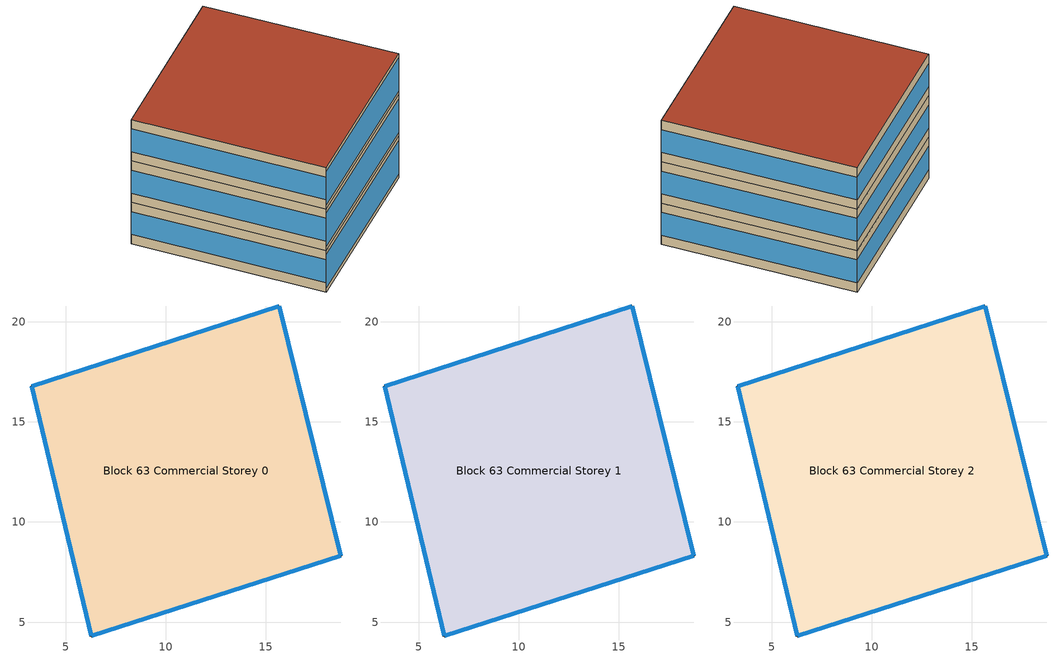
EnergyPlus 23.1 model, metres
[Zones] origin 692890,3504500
Block 63 Commercial Storey 0
 floor ground (Project Floor): 15.67,20.78 18.74,8.31 6.3,4.31 3.31,16.78 z0
 wall outside (Project Wall): 3.31,16.78 6.3,4.31 18.74,8.31 15.67,20.78 3.31,16.78 z0:3
 window (Commercial_west_window_construction): 3.31,16.78 6.3,4.31 z0.67:2.33
 window (Commercial_south_window_construction): 6.3,4.31 18.74,8.31 z0.3:2.7
 window (Commercial_east_window_construction): 18.74,8.32 15.67,20.78 z0.67:2.33
 window (Commercial_north_window_construction): 15.66,20.78 3.32,16.78 z0.67:2.33
 roof outside (Project Ceiling): 18.74,8.31 15.67,20.78 3.31,16.78 6.3,4.31 z3
Block 63 Commercial Storey 1
 floor outside (Project Floor): 15.67,20.78 18.74,8.31 6.3,4.31 3.31,16.78 z3
 wall outside (Project Wall): 3.31,16.78 6.3,4.31 18.74,8.31 15.67,20.78 3.31,16.78 z3:6
 window (Commercial_west_window_construction): 3.31,16.78 6.3,4.31 z3.67:5.33
 window (Commercial_south_window_construction): 6.3,4.31 18.74,8.31 z3.3:5.7
 window (Commercial_east_window_construction): 18.74,8.32 15.67,20.78 z3.67:5.33
 window (Commercial_north_window_construction): 15.66,20.78 3.32,16.78 z3.67:5.33
 roof outside (Project Ceiling): 18.74,8.31 15.67,20.78 3.31,16.78 6.3,4.31 z6
Block 63 Commercial Storey 2
 floor outside (Project Floor): 15.67,20.78 18.74,8.31 6.3,4.31 3.31,16.78 z6
 wall outside (Project Wall): 3.31,16.78 6.3,4.31 18.74,8.31 15.67,20.78 3.31,16.78 z6:9
 window (Commercial_west_window_construction): 3.31,16.78 6.3,4.31 z6.67:8.32
 window (Commercial_south_window_construction): 6.3,4.31 18.74,8.31 z6.3:8.7
 window (Commercial_east_window_construction): 18.74,8.32 15.67,20.78 z6.67:8.32
 window (Commercial_north_window_construction): 15.66,20.78 3.32,16.78 z6.67:8.32
 roof outside (Project Flat Roof): 18.74,8.31 15.67,20.78 3.31,16.78 6.3,4.31 z9
[Building]
Building_1: North Axis=0; Terrain=City; Loads Convergence Tolerance Value=0.04; Temperature Convergence Tolerance Value=0.4; Solar Distribution=FullExterior; Maximum Number of Warmup Days=25; Minimum Number of Warmup Days=6
[Site:Location]
CHN Design_Conditions: Latitude=30; Longitude=114; Time Zone=8; Elevation=12
[SIZINGPERIOD:DESIGNDAY] Day of Month=21; DryBulb Temperature Range Modifier Type=DefaultMultipliers; Humidity Condition Type=Wetbulb; Barometric Pressure=101181; Rain Indicator=No; Snow Indicator=No; Daylight Saving Time Indicator=No; Sky Clearness=0; Begin Environment Reset Mode=FullResetAtBeginEnvironment
Name | Month | Day Type | Maximum DryBulb Temperature | Daily DryBulb Temperature Range | Wetbulb or DewPoint at Maximum DryBulb | Wind Speed | Wind Direction | Solar Model Indicator | ASHRAE Clear Sky Optical Depth for Beam Irradiance taub | ASHRAE Clear Sky Optical Depth for Diffuse Irradiance taud
Ann Htg 99.6% Condns DB | 1 | WinterDesignDay | -10 | 0 | -4.8 | 1 | 340 | ASHRAEClearSky | 0 | 0
Ann Clg .4% Condns DB=>MWB | 7 | SummerDesignDay | 40 | 6.6 | 27.1 | 3.5 | 220 | ASHRAETau | 0.781 | 1.413
[MATERIAL]
DefaultMaterial: Roughness=Rough; Thickness=0.1; Conductivity=0.1; Density=1000; Specific Heat=1000; Thermal Absorptance=0.9; Solar Absorptance=0.7; Visible Absorptance=0.7
[WINDOWMATERIAL:SIMPLEGLAZINGSYSTEM] UFactor=1.6; Visible Transmittance=0.6
Name | Solar Heat Gain Coefficient
Commercial_east_window; Commercial_south_window; Commercial_west_window | 0.3
Commercial_north_window | 0.35
[CONSTRUCTION]
Project Wall; Project Floor; Project Flat Roof; Project Ceiling: DefaultMaterial
Commercial_east_window_construction: Commercial_east_window
Commercial_south_window_construction: Commercial_south_window
Commercial_west_window_construction: Commercial_west_window
Commercial_north_window_construction: Commercial_north_window
[SPACE] Ceiling Height=autocalculate; Volume=autocalculate; Floor Area=autocalculate; Space Type=Commercial
Name | Zone
Block 63 Commercial Storey 0_space | Block 63 Commercial Storey 0
Block 63 Commercial Storey 1_space | Block 63 Commercial Storey 1
Block 63 Commercial Storey 2_space | Block 63 Commercial Storey 2
[SPACELIST]
Commercial: Block 63 Commercial Storey 0_space, Block 63 Commercial Storey 1_space, Block 63 Commercial Storey 2_space
[ZONE] Type=1; Multiplier=1; Ceiling Height=autocalculate; Volume=autocalculate; Floor Area=autocalculate; Part of Total Floor Area=Yes
Block 63 Commercial Storey 0; Block 63 Commercial Storey 1; Block 63 Commercial Storey 2
[PEOPLE]
People_for_commercial: Zone or ZoneList or Space or SpaceList=Commercial; Number of People Schedule=SeasonalSchedule_Schedule_commerical_people; Number of People Calculation Method=People/Area; People per Floor Area=0.125; Fraction Radiant=0.3; Sensible Heat Fraction=autocalculate; Activity Level Schedule=SeasonalSchedule_Schedule_commerical_activity; Carbon Dioxide Generation Rate=3.82e-08; Enable ASHRAE 55 Comfort Warnings=No; Mean Radiant Temperature Calculation Type=ZoneAveraged; Clothing Insulation Calculation Method=ClothingInsulationSchedule; Cold Stress Temperature Threshold=15.56; Heat Stress Temperature Threshold=30
[LIGHTS]
Light_for_commercial: Zone or ZoneList or Space or SpaceList=Commercial; Schedule=SeasonalSchedule_commerical_lighting; Design Level Calculation Method=Watts/Area; Watts per Zone Floor Area=10; Return Air Fraction=0; Fraction Radiant=0.32; Fraction Visible=0.25; Fraction Replaceable=1; EndUse Subcategory=General; Return Air Fraction Calculated from Plenum Temperature=No; Return Air Fraction Function of Plenum Temperature Coefficient 1=0; Return Air Fraction Function of Plenum Temperature Coefficient 2=0
[ELECTRICEQUIPMENT]
Equipment_for_commercial: Zone or ZoneList or Space or SpaceList=Commercial; Schedule=SeasonalSchedule_Schedule_commerical_equipment; Design Level Calculation Method=Watts/Area; Watts per Zone Floor Area=13; Fraction Latent=0; Fraction Radiant=0; Fraction Lost=0; EndUse Subcategory=Electric Equipment
[DAYLIGHTING:CONTROLS] Illuminance Setpoint at Reference Point 1=500
Name | Zone or Space | Glare Calculation Daylighting Reference Point | Daylighting Reference Point 1
Dlight_Block 63 Commercial Storey 0 | Block 63 Commercial Storey 0 | Rpoint_Block 63 Commercial Storey 0 | Rpoint_Block 63 Commercial Storey 0
Dlight_Block 63 Commercial Storey 1 | Block 63 Commercial Storey 1 | Rpoint_Block 63 Commercial Storey 1 | Rpoint_Block 63 Commercial Storey 1
Dlight_Block 63 Commercial Storey 2 | Block 63 Commercial Storey 2 | Rpoint_Block 63 Commercial Storey 2 | Rpoint_Block 63 Commercial Storey 2
[HVACTEMPLATE:THERMOSTAT]
Name | Heating Setpoint Schedule | Cooling Setpoint Schedule
Thermostat_for_office | SeasonalSchedule_office_heating | SeasonalSchedule_office_cooling
Thermostat_for_commercial | SeasonalSchedule_commerical_heating | SeasonalSchedule_commerical_cooling
Thermostat_for_residential | SeasonalSchedule_residential_heating | SeasonalSchedule_residential_cooling
Thermostat_for_school | SeasonalSchedule_school_heating | SeasonalSchedule_school_cooling
Thermostat_for_hospital | SeasonalSchedule_hospital_heating | SeasonalSchedule_hospital_cooling
Thermostat_for_industrial | SeasonalSchedule_Industrial_heating | SeasonalSchedule_Industrial_cooling
Thermostat_for_transport | SeasonalSchedule_transport_heating | SeasonalSchedule_transport_cooling
Thermostat_for_administration | SeasonalSchedule_administration_heating | SeasonalSchedule_administration_cooling
[HVACTEMPLATE:ZONE:IDEALLOADSAIRSYSTEM] Template Thermostat=Thermostat_for_commercial; Maximum Heating Supply Air Temperature=50; Minimum Cooling Supply Air Temperature=13; Maximum Heating Supply Air Humidity Ratio=0.0156; Minimum Cooling Supply Air Humidity Ratio=0.0077; Heating Limit=NoLimit; Cooling Limit=NoLimit; Dehumidification Control Type=ConstantSensibleHeatRatio; Cooling Sensible Heat Ratio=0.7; Dehumidification Setpoint=60; Humidification Control Type=None; Humidification Setpoint=30; Outdoor Air Method=DetailedSpecification; Outdoor Air Flow Rate per Person=0.00944; Outdoor Air Flow Rate per Zone Floor Area=0; Outdoor Air Flow Rate per Zone=0; Design Specification Outdoor Air Object=Ventilation_for_commercial; Demand Controlled Ventilation Type=None; Outdoor Air Economizer Type=NoEconomizer; Heat Recovery Type=None; Sensible Heat Recovery Effectiveness=0.7; Latent Heat Recovery Effectiveness=0.65
Block 63 Commercial Storey 0; Block 63 Commercial Storey 1; Block 63 Commercial Storey 2
[DESIGNSPECIFICATION:OUTDOORAIR]
Ventilation_for_commercial: Outdoor Air Method=Flow/Person; Outdoor Air Flow per Person=0.00833333; Outdoor Air Flow per Zone Floor Area=0; Outdoor Air Flow per Zone=0; Outdoor Air Flow Air Changes per Hour=0
[SCHEDULE:DAY:HOURLY]
Schedule_administration_heating_summer_hourly; Schedule_commerical_heating_summer_hourly; Schedule_residential_heating_summer_hourly; Schedule_school_heating_summer_hourly; Schedule_hospital_heating_summer_hourly; Schedule_Industrial_heating_summer_hourly; Schedule_transport_heating_summer_hourly; Schedule_office_heating_summer_hourly: -20, -20, -20, -20, -20, -20, -20, -20, -20, -20, -20, -20, -20, -20, -20, -20, -20, -20, -20, -20, -20, -20, -20, -20
Schedule_administration_heating_winnter_weekday_hourly: 5, 5, 5, 5, 5, 5, 12, 12, 18, 20, 20, 20, 20, 20, 20, 20, 20, 20, 18, 5, 5, 5, 5, 5
Schedule_administration_heating_winnter_holiday_hourly; Schedule_school_heating_winnter_holiday_hourly: 5, 5, 5, 5, 5, 5, 5, 5, 5, 5, 5, 5, 5, 5, 5, 5, 5, 5, 5, 5, 5, 5, 5, 5
Schedule_administration_cooling_winter_hourly; Schedule_administration_cooling_summer_holiday_hourly; Schedule_commerical_cooling_winter_hourly; Schedule_residential_cooling_winter_hourly; Schedule_school_cooling_winter_hourly; Schedule_school_cooling_summer_holiday_hourly; Schedule_hospital_cooling_winter_hourly; Schedule_Industrial_cooling_winter_hourly; Schedule_transport_cooling_winter_hourly; Schedule_office_cooling_winter_hourly: 50, 50, 50, 50, 50, 50, 50, 50, 50, 50, 50, 50, 50, 50, 50, 50, 50, 50, 50, 50, 50, 50, 50, 50
Schedule_administration_cooling_summer_weekday_hourly: 50, 50, 50, 50, 50, 50, 50, 28, 26, 26, 26, 26, 26, 26, 26, 26, 26, 26, 50, 50, 50, 50, 50, 50
Schedule_commerical_heating_winnter_weekday_hourly; Schedule_commerical_heating_winnter_holiday_hourly: 5, 5, 5, 5, 5, 5, 12, 16, 18, 18, 18, 18, 18, 18, 18, 18, 18, 18, 18, 18, 12, 5, 5, 5
Schedule_commerical_cooling_summer_weekday_hourly; Schedule_commerical_cooling_summer_holiday_hourly: 50, 50, 50, 50, 50, 50, 50, 28, 24, 24, 24, 24, 24, 24, 24, 24, 24, 24, 24, 24, 24, 28, 50, 50
Schedule_commerical_lighting_weekday_hourly; Schedule_commerical_lighting_holiday_hourly: 0.1, 0.1, 0.1, 0.1, 0.1, 0.1, 0.1, 0.5, 0.6, 0.6, 0.6, 0.6, 0.6, 0.6, 0.6, 0.6, 0.8, 0.9, 1, 1, 1, 0.1, 0.1, 0.1
Schedule_commerical_equipment_weekday_hourly; Schedule_commerical_equipment_holiday_hourly: 0.2, 0.2, 0.2, 0.2, 0.2, 0.2, 0.2, 0.3, 0.5, 1, 1, 1, 1, 1, 1, 1, 1, 1, 1, 0.8, 0.5, 0.2, 0.2, 0.2
Schedule_commerical_people_weekday_hourly: 0.1, 0.1, 0.1, 0.1, 0.1, 0.1, 0.1, 0.2, 0.5, 0.8, 0.8, 0.8, 0.8, 0.8, 0.8, 0.8, 0.8, 0.8, 0.8, 0.7, 0.5, 0.1, 0.1, 0.1
Schedule_commerical_people_holiday_hourly: 0.1, 0.1, 0.1, 0.1, 0.1, 0.1, 0.1, 0.2, 0.5, 0.8, 1, 1, 1, 1, 1, 1, 1, 0.8, 0.8, 0.7, 0.5, 0.1, 0.1, 0.1
Schedule_commerical_activity_weekday_hourly; Schedule_commerical_activity_holiday_hourly: 207, 207, 207, 207, 207, 207, 207, 207, 207, 207, 207, 207, 207, 207, 207, 207, 207, 207, 207, 207, 207, 207, 207, 207
Schedule_residential_heating_winnter_weekday_hourly; Schedule_residential_heating_winnter_holiday_hourly: 18, 18, 18, 18, 18, 18, 18, -20, -20, -20, -20, -20, -20, -20, -20, -20, -20, -20, -20, -20, 18, 18, 18, 18
Schedule_residential_cooling_summer_weekday_hourly; Schedule_residential_cooling_summer_holiday_hourly: 26, 26, 26, 26, 26, 26, 26, 50, 50, 50, 50, 50, 50, 50, 50, 50, 50, 50, 50, 50, 26, 26, 26, 26
Schedule_school_heating_winnter_weekday_hourly: 5, 5, 5, 5, 5, 12, 18, 20, 20, 20, 20, 20, 20, 20, 20, 20, 20, 20, 18, 12, 5, 5, 5, 5
Schedule_school_cooling_summer_weekday_hourly: 50, 50, 50, 50, 50, 50, 28, 26, 26, 26, 26, 26, 26, 26, 26, 26, 26, 26, 50, 50, 50, 50, 50, 50
Schedule_hospital_heating_winnter_weekday_hourly; Schedule_hospital_heating_winnter_holiday_hourly: 22, 22, 22, 22, 22, 22, 22, 22, 22, 22, 22, 22, 22, 22, 22, 22, 22, 22, 22, 22, 22, 22, 22, 22
Schedule_hospital_cooling_summer_weekday_hourly; Schedule_hospital_cooling_summer_holiday_hourly: 26, 26, 26, 26, 26, 26, 26, 26, 26, 26, 26, 26, 26, 26, 26, 26, 26, 26, 26, 26, 26, 26, 26, 26
Schedule_Industrial_heating_winnter_weekday_hourly; Schedule_Industrial_heating_winnter_holiday_hourly: -20, -20, -20, -20, -20, -20, 18, 18, 18, 18, 18, 18, 18, 18, 18, 18, 18, 18, 18, -20, -20, -20, -20, -20
Schedule_Industrial_cooling_summer_weekday_hourly; Schedule_Industrial_cooling_summer_holiday_hourly: 50, 50, 50, 50, 50, 50, 50, 28, 28, 28, 28, 28, 28, 28, 28, 28, 28, 28, 28, 50, 50, 50, 50, 50
Schedule_transport_heating_winnter_weekday_hourly; Schedule_transport_heating_winnter_holiday_hourly: 18, 18, 18, 18, 18, 18, 20, 20, 20, 20, 20, 20, 20, 20, 20, 20, 20, 20, 20, 20, 20, 20, 18, 18
Schedule_transport_cooling_summer_weekday_hourly; Schedule_transport_cooling_summer_holiday_hourly: 26, 26, 26, 26, 26, 26, 26, 24, 24, 24, 25, 24, 24, 24, 24, 24, 24, 24, 24, 24, 24, 24, 26, 28
Schedule_office_heating_winnter_weekday_hourly: 5, 5, 5, 5, 5, 5, 12, 18, 20, 20, 20, 20, 20, 20, 20, 20, 20, 20, 20, 18, 12, 5, 5, 5
Schedule_office_heating_winnter_holiday_hourly: 5, 5, 5, 5, 5, 5, 5, 5, 5, 16, 16, 16, 16, 16, 16, 16, 16, 5, 5, 5, 5, 5, 5, 5
Schedule_office_cooling_summer_weekday_hourly: 50, 50, 50, 50, 50, 50, 28, 26, 26, 26, 26, 26, 26, 26, 26, 26, 26, 26, 26, 26, 50, 50, 50, 50
Schedule_office_cooling_summer_holiday_hourly: 50, 50, 50, 50, 50, 50, 50, 50, 50, 50, 50, 26, 26, 26, 26, 26, 26, 50, 50, 50, 50, 50, 50, 50
[SCHEDULE:WEEK:DAILY]
Schedule_office_heating_summer_weekly: Schedule_office_heating_summer_hourly, Schedule_office_heating_summer_hourly, Schedule_office_heating_summer_hourly, Schedule_office_heating_summer_hourly, Schedule_office_heating_summer_hourly, Schedule_office_heating_summer_hourly, Schedule_office_heating_summer_hourly, Schedule_office_heating_summer_hourly, Schedule_office_heating_summer_hourly, Schedule_office_heating_summer_hourly, Schedule_office_heating_summer_hourly, Schedule_office_heating_summer_hourly
Schedule_office_heating_winnter_weekly: Schedule_office_heating_winnter_holiday_hourly, Schedule_office_heating_winnter_weekday_hourly, Schedule_office_heating_winnter_weekday_hourly, Schedule_office_heating_winnter_weekday_hourly, Schedule_office_heating_winnter_weekday_hourly, Schedule_office_heating_winnter_weekday_hourly, Schedule_office_heating_winnter_holiday_hourly, Schedule_office_heating_winnter_holiday_hourly, Schedule_office_heating_winnter_weekday_hourly, Schedule_office_heating_winnter_weekday_hourly, Schedule_office_heating_winnter_holiday_hourly, Schedule_office_heating_winnter_holiday_hourly
Schedule_office_cooling_winnter_weekly: Schedule_office_cooling_winter_hourly, Schedule_office_cooling_winter_hourly, Schedule_office_cooling_winter_hourly, Schedule_office_cooling_winter_hourly, Schedule_office_cooling_winter_hourly, Schedule_office_cooling_winter_hourly, Schedule_office_cooling_winter_hourly, Schedule_office_cooling_winter_hourly, Schedule_office_cooling_winter_hourly, Schedule_office_cooling_winter_hourly, Schedule_office_cooling_winter_hourly, Schedule_office_cooling_winter_hourly
Schedule_office_cooling_summer_weekly: Schedule_office_cooling_summer_holiday_hourly, Schedule_office_cooling_summer_weekday_hourly, Schedule_office_cooling_summer_weekday_hourly, Schedule_office_cooling_summer_weekday_hourly, Schedule_office_cooling_summer_weekday_hourly, Schedule_office_cooling_summer_weekday_hourly, Schedule_office_cooling_summer_holiday_hourly, Schedule_office_cooling_summer_holiday_hourly, Schedule_office_cooling_summer_weekday_hourly, Schedule_office_cooling_summer_weekday_hourly, Schedule_office_cooling_summer_holiday_hourly, Schedule_office_cooling_summer_holiday_hourly
Schedule_commerical_heating_summer_weekly: Schedule_commerical_heating_summer_hourly, Schedule_commerical_heating_summer_hourly, Schedule_commerical_heating_summer_hourly, Schedule_commerical_heating_summer_hourly, Schedule_commerical_heating_summer_hourly, Schedule_commerical_heating_summer_hourly, Schedule_commerical_heating_summer_hourly, Schedule_commerical_heating_summer_hourly, Schedule_commerical_heating_summer_hourly, Schedule_commerical_heating_summer_hourly, Schedule_commerical_heating_summer_hourly, Schedule_commerical_heating_summer_hourly
Schedule_commerical_heating_winnter_weekly: Schedule_commerical_heating_winnter_holiday_hourly, Schedule_commerical_heating_winnter_weekday_hourly, Schedule_commerical_heating_winnter_weekday_hourly, Schedule_commerical_heating_winnter_weekday_hourly, Schedule_commerical_heating_winnter_weekday_hourly, Schedule_commerical_heating_winnter_weekday_hourly, Schedule_commerical_heating_winnter_holiday_hourly, Schedule_commerical_heating_winnter_holiday_hourly, Schedule_commerical_heating_winnter_weekday_hourly, Schedule_commerical_heating_winnter_weekday_hourly, Schedule_commerical_heating_winnter_holiday_hourly, Schedule_commerical_heating_winnter_holiday_hourly
Schedule_commerical_cooling_winnter_weekly: Schedule_commerical_cooling_winter_hourly, Schedule_commerical_cooling_winter_hourly, Schedule_commerical_cooling_winter_hourly, Schedule_commerical_cooling_winter_hourly, Schedule_commerical_cooling_winter_hourly, Schedule_commerical_cooling_winter_hourly, Schedule_commerical_cooling_winter_hourly, Schedule_commerical_cooling_winter_hourly, Schedule_commerical_cooling_winter_hourly, Schedule_commerical_cooling_winter_hourly, Schedule_commerical_cooling_winter_hourly, Schedule_commerical_cooling_winter_hourly
Schedule_commerical_cooling_summer_weekly: Schedule_commerical_cooling_summer_holiday_hourly, Schedule_commerical_cooling_summer_weekday_hourly, Schedule_commerical_cooling_summer_weekday_hourly, Schedule_commerical_cooling_summer_weekday_hourly, Schedule_commerical_cooling_summer_weekday_hourly, Schedule_commerical_cooling_summer_weekday_hourly, Schedule_commerical_cooling_summer_holiday_hourly, Schedule_commerical_cooling_summer_holiday_hourly, Schedule_commerical_cooling_summer_weekday_hourly, Schedule_commerical_cooling_summer_weekday_hourly, Schedule_commerical_cooling_summer_holiday_hourly, Schedule_commerical_cooling_summer_holiday_hourly
Schedule_commerical_lighting_weekly: Schedule_commerical_lighting_holiday_hourly, Schedule_commerical_lighting_weekday_hourly, Schedule_commerical_lighting_weekday_hourly, Schedule_commerical_lighting_weekday_hourly, Schedule_commerical_lighting_weekday_hourly, Schedule_commerical_lighting_weekday_hourly, Schedule_commerical_lighting_holiday_hourly, Schedule_commerical_lighting_holiday_hourly, Schedule_commerical_lighting_weekday_hourly, Schedule_commerical_lighting_weekday_hourly, Schedule_commerical_lighting_holiday_hourly, Schedule_commerical_lighting_holiday_hourly
Schedule_commerical_equipment_weekly: Schedule_commerical_equipment_holiday_hourly, Schedule_commerical_equipment_weekday_hourly, Schedule_commerical_equipment_weekday_hourly, Schedule_commerical_equipment_weekday_hourly, Schedule_commerical_equipment_weekday_hourly, Schedule_commerical_equipment_weekday_hourly, Schedule_commerical_equipment_holiday_hourly, Schedule_commerical_equipment_holiday_hourly, Schedule_commerical_equipment_weekday_hourly, Schedule_commerical_equipment_weekday_hourly, Schedule_commerical_equipment_holiday_hourly, Schedule_commerical_equipment_holiday_hourly
Schedule_commerical_people_weekly: Schedule_commerical_people_holiday_hourly, Schedule_commerical_people_weekday_hourly, Schedule_commerical_people_weekday_hourly, Schedule_commerical_people_weekday_hourly, Schedule_commerical_people_weekday_hourly, Schedule_commerical_people_weekday_hourly, Schedule_commerical_people_holiday_hourly, Schedule_commerical_people_holiday_hourly, Schedule_commerical_people_weekday_hourly, Schedule_commerical_people_weekday_hourly, Schedule_commerical_people_holiday_hourly, Schedule_commerical_people_holiday_hourly
Schedule_commerical_activity_weekly: Schedule_commerical_activity_holiday_hourly, Schedule_commerical_activity_weekday_hourly, Schedule_commerical_activity_weekday_hourly, Schedule_commerical_activity_weekday_hourly, Schedule_commerical_activity_weekday_hourly, Schedule_commerical_activity_weekday_hourly, Schedule_commerical_activity_holiday_hourly, Schedule_commerical_activity_holiday_hourly, Schedule_commerical_activity_weekday_hourly, Schedule_commerical_activity_weekday_hourly, Schedule_commerical_activity_holiday_hourly, Schedule_commerical_activity_holiday_hourly
Schedule_residential_heating_summer_weekly: Schedule_residential_heating_summer_hourly, Schedule_residential_heating_summer_hourly, Schedule_residential_heating_summer_hourly, Schedule_residential_heating_summer_hourly, Schedule_residential_heating_summer_hourly, Schedule_residential_heating_summer_hourly, Schedule_residential_heating_summer_hourly, Schedule_residential_heating_summer_hourly, Schedule_residential_heating_summer_hourly, Schedule_residential_heating_summer_hourly, Schedule_residential_heating_summer_hourly, Schedule_residential_heating_summer_hourly
Schedule_residential_heating_winnter_weekly: Schedule_residential_heating_winnter_holiday_hourly, Schedule_residential_heating_winnter_weekday_hourly, Schedule_residential_heating_winnter_weekday_hourly, Schedule_residential_heating_winnter_weekday_hourly, Schedule_residential_heating_winnter_weekday_hourly, Schedule_residential_heating_winnter_weekday_hourly, Schedule_residential_heating_winnter_holiday_hourly, Schedule_residential_heating_winnter_holiday_hourly, Schedule_residential_heating_winnter_weekday_hourly, Schedule_residential_heating_winnter_weekday_hourly, Schedule_residential_heating_winnter_holiday_hourly, Schedule_residential_heating_winnter_holiday_hourly
Schedule_residential_cooling_winnter_weekly: Schedule_residential_cooling_winter_hourly, Schedule_residential_cooling_winter_hourly, Schedule_residential_cooling_winter_hourly, Schedule_residential_cooling_winter_hourly, Schedule_residential_cooling_winter_hourly, Schedule_residential_cooling_winter_hourly, Schedule_residential_cooling_winter_hourly, Schedule_residential_cooling_winter_hourly, Schedule_residential_cooling_winter_hourly, Schedule_residential_cooling_winter_hourly, Schedule_residential_cooling_winter_hourly, Schedule_residential_cooling_winter_hourly
Schedule_residential_cooling_summer_weekly: Schedule_residential_cooling_summer_holiday_hourly, Schedule_residential_cooling_summer_weekday_hourly, Schedule_residential_cooling_summer_weekday_hourly, Schedule_residential_cooling_summer_weekday_hourly, Schedule_residential_cooling_summer_weekday_hourly, Schedule_residential_cooling_summer_weekday_hourly, Schedule_residential_cooling_summer_holiday_hourly, Schedule_residential_cooling_summer_holiday_hourly, Schedule_residential_cooling_summer_weekday_hourly, Schedule_residential_cooling_summer_weekday_hourly, Schedule_residential_cooling_summer_holiday_hourly, Schedule_residential_cooling_summer_holiday_hourly
Schedule_school_heating_summer_weekly: Schedule_school_heating_summer_hourly, Schedule_school_heating_summer_hourly, Schedule_school_heating_summer_hourly, Schedule_school_heating_summer_hourly, Schedule_school_heating_summer_hourly, Schedule_school_heating_summer_hourly, Schedule_school_heating_summer_hourly, Schedule_school_heating_summer_hourly, Schedule_school_heating_summer_hourly, Schedule_school_heating_summer_hourly, Schedule_school_heating_summer_hourly, Schedule_school_heating_summer_hourly
Schedule_school_heating_winnter_weekly: Schedule_school_heating_winnter_holiday_hourly, Schedule_school_heating_winnter_weekday_hourly, Schedule_school_heating_winnter_weekday_hourly, Schedule_school_heating_winnter_weekday_hourly, Schedule_school_heating_winnter_weekday_hourly, Schedule_school_heating_winnter_weekday_hourly, Schedule_school_heating_winnter_holiday_hourly, Schedule_school_heating_winnter_holiday_hourly, Schedule_school_heating_winnter_weekday_hourly, Schedule_school_heating_winnter_weekday_hourly, Schedule_school_heating_winnter_holiday_hourly, Schedule_school_heating_winnter_holiday_hourly
Schedule_school_cooling_winnter_weekly: Schedule_school_cooling_winter_hourly, Schedule_school_cooling_winter_hourly, Schedule_school_cooling_winter_hourly, Schedule_school_cooling_winter_hourly, Schedule_school_cooling_winter_hourly, Schedule_school_cooling_winter_hourly, Schedule_school_cooling_winter_hourly, Schedule_school_cooling_winter_hourly, Schedule_school_cooling_winter_hourly, Schedule_school_cooling_winter_hourly, Schedule_school_cooling_winter_hourly, Schedule_school_cooling_winter_hourly
Schedule_school_cooling_summer_weekly: Schedule_school_cooling_summer_holiday_hourly, Schedule_school_cooling_summer_weekday_hourly, Schedule_school_cooling_summer_weekday_hourly, Schedule_school_cooling_summer_weekday_hourly, Schedule_school_cooling_summer_weekday_hourly, Schedule_school_cooling_summer_weekday_hourly, Schedule_school_cooling_summer_holiday_hourly, Schedule_school_cooling_summer_holiday_hourly, Schedule_school_cooling_summer_weekday_hourly, Schedule_school_cooling_summer_weekday_hourly, Schedule_school_cooling_summer_holiday_hourly, Schedule_school_cooling_summer_holiday_hourly
Schedule_hospital_heating_summer_weekly: Schedule_hospital_heating_summer_hourly, Schedule_hospital_heating_summer_hourly, Schedule_hospital_heating_summer_hourly, Schedule_hospital_heating_summer_hourly, Schedule_hospital_heating_summer_hourly, Schedule_hospital_heating_summer_hourly, Schedule_hospital_heating_summer_hourly, Schedule_hospital_heating_summer_hourly, Schedule_hospital_heating_summer_hourly, Schedule_hospital_heating_summer_hourly, Schedule_hospital_heating_summer_hourly, Schedule_hospital_heating_summer_hourly
Schedule_hospital_heating_winnter_weekly: Schedule_hospital_heating_winnter_holiday_hourly, Schedule_hospital_heating_winnter_weekday_hourly, Schedule_hospital_heating_winnter_weekday_hourly, Schedule_hospital_heating_winnter_weekday_hourly, Schedule_hospital_heating_winnter_weekday_hourly, Schedule_hospital_heating_winnter_weekday_hourly, Schedule_hospital_heating_winnter_holiday_hourly, Schedule_hospital_heating_winnter_holiday_hourly, Schedule_hospital_heating_winnter_weekday_hourly, Schedule_hospital_heating_winnter_weekday_hourly, Schedule_hospital_heating_winnter_holiday_hourly, Schedule_hospital_heating_winnter_holiday_hourly
Schedule_hospital_cooling_winnter_weekly: Schedule_hospital_cooling_winter_hourly, Schedule_hospital_cooling_winter_hourly, Schedule_hospital_cooling_winter_hourly, Schedule_hospital_cooling_winter_hourly, Schedule_hospital_cooling_winter_hourly, Schedule_hospital_cooling_winter_hourly, Schedule_hospital_cooling_winter_hourly, Schedule_hospital_cooling_winter_hourly, Schedule_hospital_cooling_winter_hourly, Schedule_hospital_cooling_winter_hourly, Schedule_hospital_cooling_winter_hourly, Schedule_hospital_cooling_winter_hourly
Schedule_hospital_cooling_summer_weekly: Schedule_hospital_cooling_summer_holiday_hourly, Schedule_hospital_cooling_summer_weekday_hourly, Schedule_hospital_cooling_summer_weekday_hourly, Schedule_hospital_cooling_summer_weekday_hourly, Schedule_hospital_cooling_summer_weekday_hourly, Schedule_hospital_cooling_summer_weekday_hourly, Schedule_hospital_cooling_summer_holiday_hourly, Schedule_hospital_cooling_summer_holiday_hourly, Schedule_hospital_cooling_summer_weekday_hourly, Schedule_hospital_cooling_summer_weekday_hourly, Schedule_hospital_cooling_summer_holiday_hourly, Schedule_hospital_cooling_summer_holiday_hourly
Schedule_Industrial_heating_summer_weekly: Schedule_Industrial_heating_summer_hourly, Schedule_Industrial_heating_summer_hourly, Schedule_Industrial_heating_summer_hourly, Schedule_Industrial_heating_summer_hourly, Schedule_Industrial_heating_summer_hourly, Schedule_Industrial_heating_summer_hourly, Schedule_Industrial_heating_summer_hourly, Schedule_Industrial_heating_summer_hourly, Schedule_Industrial_heating_summer_hourly, Schedule_Industrial_heating_summer_hourly, Schedule_Industrial_heating_summer_hourly, Schedule_Industrial_heating_summer_hourly
Schedule_Industrial_heating_winnter_weekly: Schedule_Industrial_heating_winnter_holiday_hourly, Schedule_Industrial_heating_winnter_weekday_hourly, Schedule_Industrial_heating_winnter_weekday_hourly, Schedule_Industrial_heating_winnter_weekday_hourly, Schedule_Industrial_heating_winnter_weekday_hourly, Schedule_Industrial_heating_winnter_weekday_hourly, Schedule_Industrial_heating_winnter_holiday_hourly, Schedule_Industrial_heating_winnter_holiday_hourly, Schedule_Industrial_heating_winnter_weekday_hourly, Schedule_Industrial_heating_winnter_weekday_hourly, Schedule_Industrial_heating_winnter_holiday_hourly, Schedule_Industrial_heating_winnter_holiday_hourly
Schedule_Industrial_cooling_winnter_weekly: Schedule_Industrial_cooling_winter_hourly, Schedule_Industrial_cooling_winter_hourly, Schedule_Industrial_cooling_winter_hourly, Schedule_Industrial_cooling_winter_hourly, Schedule_Industrial_cooling_winter_hourly, Schedule_Industrial_cooling_winter_hourly, Schedule_Industrial_cooling_winter_hourly, Schedule_Industrial_cooling_winter_hourly, Schedule_Industrial_cooling_winter_hourly, Schedule_Industrial_cooling_winter_hourly, Schedule_Industrial_cooling_winter_hourly, Schedule_Industrial_cooling_winter_hourly
Schedule_Industrial_cooling_summer_weekly: Schedule_Industrial_cooling_summer_holiday_hourly, Schedule_Industrial_cooling_summer_weekday_hourly, Schedule_Industrial_cooling_summer_weekday_hourly, Schedule_Industrial_cooling_summer_weekday_hourly, Schedule_Industrial_cooling_summer_weekday_hourly, Schedule_Industrial_cooling_summer_weekday_hourly, Schedule_Industrial_cooling_summer_holiday_hourly, Schedule_Industrial_cooling_summer_holiday_hourly, Schedule_Industrial_cooling_summer_weekday_hourly, Schedule_Industrial_cooling_summer_weekday_hourly, Schedule_Industrial_cooling_summer_holiday_hourly, Schedule_Industrial_cooling_summer_holiday_hourly
Schedule_administration_heating_summer_weekly: Schedule_administration_heating_summer_hourly, Schedule_administration_heating_summer_hourly, Schedule_administration_heating_summer_hourly, Schedule_administration_heating_summer_hourly, Schedule_administration_heating_summer_hourly, Schedule_administration_heating_summer_hourly, Schedule_administration_heating_summer_hourly, Schedule_administration_heating_summer_hourly, Schedule_administration_heating_summer_hourly, Schedule_administration_heating_summer_hourly, Schedule_administration_heating_summer_hourly, Schedule_administration_heating_summer_hourly
Schedule_administration_heating_winnter_weekly: Schedule_administration_heating_winnter_holiday_hourly, Schedule_administration_heating_winnter_weekday_hourly, Schedule_administration_heating_winnter_weekday_hourly, Schedule_administration_heating_winnter_weekday_hourly, Schedule_administration_heating_winnter_weekday_hourly, Schedule_administration_heating_winnter_weekday_hourly, Schedule_administration_heating_winnter_holiday_hourly, Schedule_administration_heating_winnter_holiday_hourly, Schedule_administration_heating_winnter_weekday_hourly, Schedule_administration_heating_winnter_weekday_hourly, Schedule_administration_heating_winnter_holiday_hourly, Schedule_administration_heating_winnter_holiday_hourly
Schedule_administration_cooling_winnter_weekly: Schedule_administration_cooling_winter_hourly, Schedule_administration_cooling_winter_hourly, Schedule_administration_cooling_winter_hourly, Schedule_administration_cooling_winter_hourly, Schedule_administration_cooling_winter_hourly, Schedule_administration_cooling_winter_hourly, Schedule_administration_cooling_winter_hourly, Schedule_administration_cooling_winter_hourly, Schedule_administration_cooling_winter_hourly, Schedule_administration_cooling_winter_hourly, Schedule_administration_cooling_winter_hourly, Schedule_administration_cooling_winter_hourly
Schedule_administration_cooling_summer_weekly: Schedule_administration_cooling_summer_holiday_hourly, Schedule_administration_cooling_summer_weekday_hourly, Schedule_administration_cooling_summer_weekday_hourly, Schedule_administration_cooling_summer_weekday_hourly, Schedule_administration_cooling_summer_weekday_hourly, Schedule_administration_cooling_summer_weekday_hourly, Schedule_administration_cooling_summer_holiday_hourly, Schedule_administration_cooling_summer_holiday_hourly, Schedule_administration_cooling_summer_weekday_hourly, Schedule_administration_cooling_summer_weekday_hourly, Schedule_administration_cooling_summer_holiday_hourly, Schedule_administration_cooling_summer_holiday_hourly
Schedule_transport_heating_summer_weekly: Schedule_transport_heating_summer_hourly, Schedule_transport_heating_summer_hourly, Schedule_transport_heating_summer_hourly, Schedule_transport_heating_summer_hourly, Schedule_transport_heating_summer_hourly, Schedule_transport_heating_summer_hourly, Schedule_transport_heating_summer_hourly, Schedule_transport_heating_summer_hourly, Schedule_transport_heating_summer_hourly, Schedule_transport_heating_summer_hourly, Schedule_transport_heating_summer_hourly, Schedule_transport_heating_summer_hourly
Schedule_transport_heating_winnter_weekly: Schedule_transport_heating_winnter_holiday_hourly, Schedule_transport_heating_winnter_weekday_hourly, Schedule_transport_heating_winnter_weekday_hourly, Schedule_transport_heating_winnter_weekday_hourly, Schedule_transport_heating_winnter_weekday_hourly, Schedule_transport_heating_winnter_weekday_hourly, Schedule_transport_heating_winnter_holiday_hourly, Schedule_transport_heating_winnter_holiday_hourly, Schedule_transport_heating_winnter_weekday_hourly, Schedule_transport_heating_winnter_weekday_hourly, Schedule_transport_heating_winnter_holiday_hourly, Schedule_transport_heating_winnter_holiday_hourly
Schedule_transport_cooling_winnter_weekly: Schedule_transport_cooling_winter_hourly, Schedule_transport_cooling_winter_hourly, Schedule_transport_cooling_winter_hourly, Schedule_transport_cooling_winter_hourly, Schedule_transport_cooling_winter_hourly, Schedule_transport_cooling_winter_hourly, Schedule_transport_cooling_winter_hourly, Schedule_transport_cooling_winter_hourly, Schedule_transport_cooling_winter_hourly, Schedule_transport_cooling_winter_hourly, Schedule_transport_cooling_winter_hourly, Schedule_transport_cooling_winter_hourly
Schedule_transport_cooling_summer_weekly: Schedule_transport_cooling_summer_holiday_hourly, Schedule_transport_cooling_summer_weekday_hourly, Schedule_transport_cooling_summer_weekday_hourly, Schedule_transport_cooling_summer_weekday_hourly, Schedule_transport_cooling_summer_weekday_hourly, Schedule_transport_cooling_summer_weekday_hourly, Schedule_transport_cooling_summer_holiday_hourly, Schedule_transport_cooling_summer_holiday_hourly, Schedule_transport_cooling_summer_weekday_hourly, Schedule_transport_cooling_summer_weekday_hourly, Schedule_transport_cooling_summer_holiday_hourly, Schedule_transport_cooling_summer_holiday_hourly
[SCHEDULE:YEAR]
SeasonalSchedule_office_heating: Schedule_office_heating_winnter_weekly, 1, 1, 3, 31, Schedule_office_heating_summer_weekly, 4, 1, 11, 30, Schedule_office_heating_winnter_weekly, 12, 1, 12, 31
SeasonalSchedule_office_cooling: Schedule_office_cooling_winnter_weekly, 1, 1, 5, 31, Schedule_office_cooling_summer_weekly, 6, 1, 9, 30, Schedule_office_cooling_winnter_weekly, 10, 1, 12, 31
SeasonalSchedule_commerical_heating: Schedule_commerical_heating_winnter_weekly, 1, 1, 3, 31, Schedule_commerical_heating_summer_weekly, 4, 1, 11, 30, Schedule_commerical_heating_winnter_weekly, 12, 1, 12, 31
SeasonalSchedule_commerical_cooling: Schedule_commerical_cooling_winnter_weekly, 1, 1, 5, 31, Schedule_commerical_cooling_summer_weekly, 6, 1, 9, 30, Schedule_commerical_cooling_winnter_weekly, 10, 1, 12, 31
SeasonalSchedule_commerical_lighting: Schedule_commerical_lighting_weekly, 1, 1, 12, 31
SeasonalSchedule_Schedule_commerical_equipment: Schedule_commerical_equipment_weekly, 1, 1, 12, 31
SeasonalSchedule_Schedule_commerical_people: Schedule_commerical_people_weekly, 1, 1, 12, 31
SeasonalSchedule_Schedule_commerical_activity: Schedule_commerical_activity_weekly, 1, 1, 12, 31
SeasonalSchedule_residential_heating: Schedule_residential_heating_winnter_weekly, 1, 1, 3, 31, Schedule_residential_heating_summer_weekly, 4, 1, 11, 30, Schedule_residential_heating_winnter_weekly, 12, 1, 12, 31
SeasonalSchedule_residential_cooling: Schedule_residential_cooling_winnter_weekly, 1, 1, 5, 31, Schedule_residential_cooling_summer_weekly, 6, 1, 9, 30, Schedule_residential_cooling_winnter_weekly, 10, 1, 12, 31
SeasonalSchedule_school_heating: Schedule_school_heating_winnter_weekly, 1, 1, 3, 31, Schedule_school_heating_summer_weekly, 4, 1, 11, 30, Schedule_school_heating_winnter_weekly, 12, 1, 12, 31
SeasonalSchedule_school_cooling: Schedule_school_cooling_winnter_weekly, 1, 1, 5, 31, Schedule_school_cooling_summer_weekly, 6, 1, 9, 30, Schedule_school_cooling_winnter_weekly, 10, 1, 12, 31
SeasonalSchedule_hospital_heating: Schedule_hospital_heating_winnter_weekly, 1, 1, 3, 31, Schedule_hospital_heating_summer_weekly, 4, 1, 11, 30, Schedule_hospital_heating_winnter_weekly, 12, 1, 12, 31
SeasonalSchedule_hospital_cooling: Schedule_hospital_cooling_winnter_weekly, 1, 1, 5, 31, Schedule_hospital_cooling_summer_weekly, 6, 1, 9, 30, Schedule_hospital_cooling_winnter_weekly, 10, 1, 12, 31
SeasonalSchedule_Industrial_heating: Schedule_Industrial_heating_winnter_weekly, 1, 1, 3, 31, Schedule_Industrial_heating_summer_weekly, 4, 1, 11, 30, Schedule_Industrial_heating_winnter_weekly, 12, 1, 12, 31
SeasonalSchedule_Industrial_cooling: Schedule_Industrial_cooling_winnter_weekly, 1, 1, 5, 31, Schedule_Industrial_cooling_summer_weekly, 6, 1, 9, 30, Schedule_Industrial_cooling_winnter_weekly, 10, 1, 12, 31
SeasonalSchedule_transport_heating: Schedule_transport_heating_winnter_weekly, 1, 1, 3, 31, Schedule_transport_heating_summer_weekly, 4, 1, 11, 30, Schedule_transport_heating_winnter_weekly, 12, 1, 12, 31
SeasonalSchedule_transport_cooling: Schedule_transport_cooling_winnter_weekly, 1, 1, 5, 31, Schedule_transport_cooling_summer_weekly, 6, 1, 9, 30, Schedule_transport_cooling_winnter_weekly, 10, 1, 12, 31
SeasonalSchedule_administration_heating: Schedule_administration_heating_winnter_weekly, 1, 1, 3, 31, Schedule_administration_heating_summer_weekly, 4, 1, 11, 30, Schedule_administration_heating_winnter_weekly, 12, 1, 12, 31
SeasonalSchedule_administration_cooling: Schedule_administration_cooling_winnter_weekly, 1, 1, 5, 31, Schedule_administration_cooling_summer_weekly, 6, 1, 9, 30, Schedule_administration_cooling_winnter_weekly, 10, 1, 12, 31
